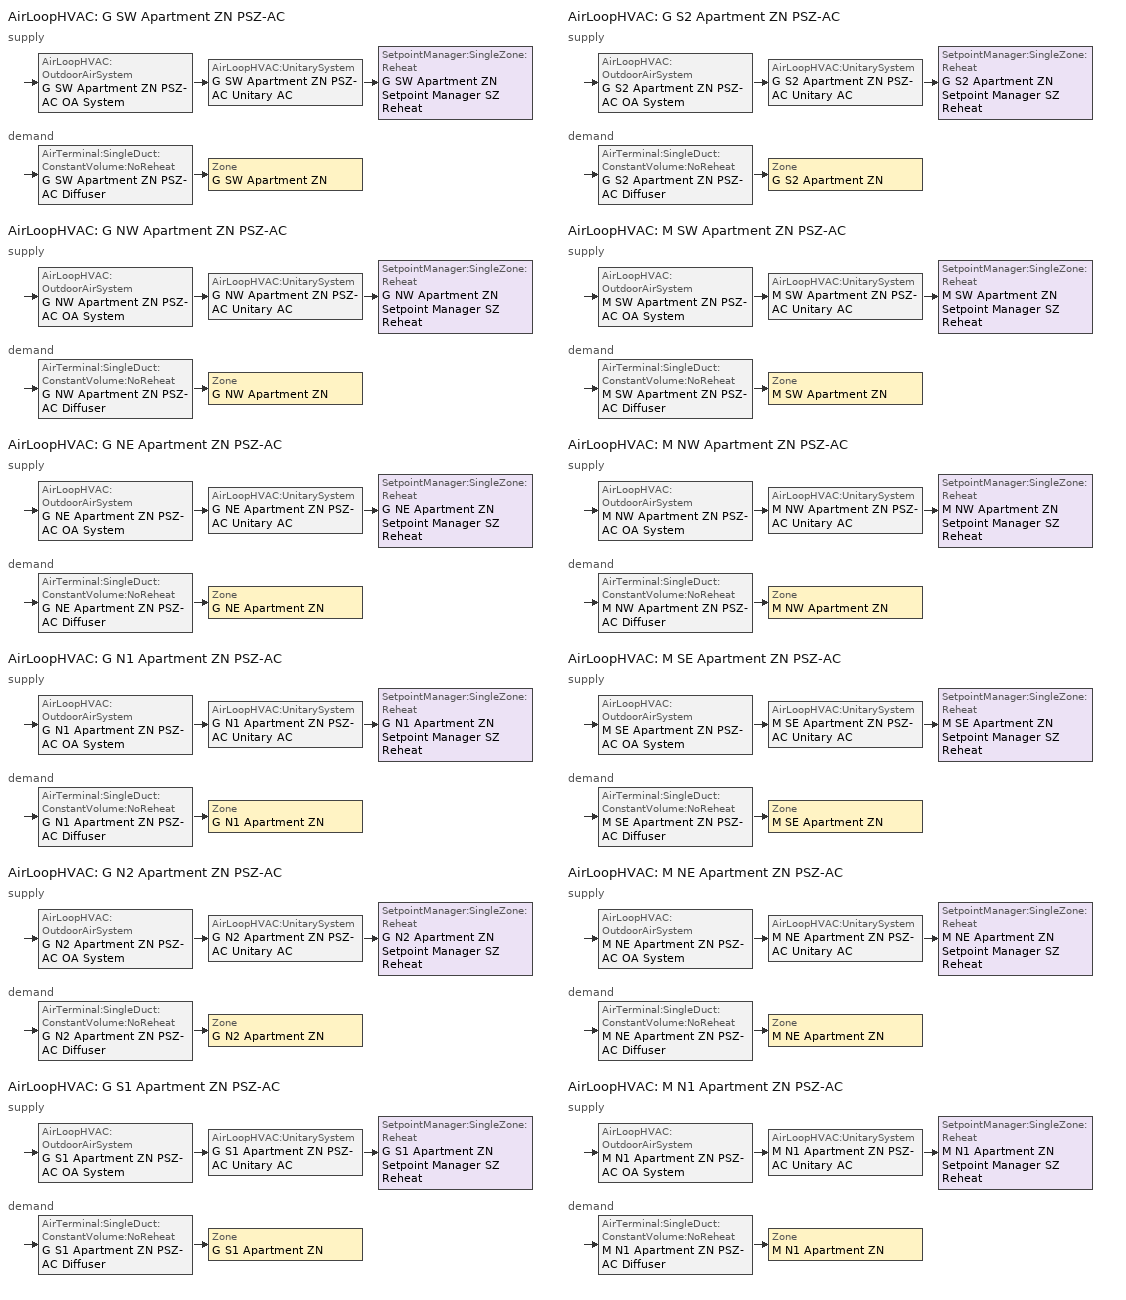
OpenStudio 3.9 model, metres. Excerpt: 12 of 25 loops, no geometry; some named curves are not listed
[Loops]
AirLoopHVAC 'G SW Apartment ZN PSZ-AC'
 supply: AirLoopHVAC:OutdoorAirSystem 'G SW Apartment ZN PSZ-AC OA System' > AirLoopHVAC:UnitarySystem 'G SW Apartment ZN PSZ-AC Unitary AC' > SetpointManager:SingleZone:Reheat 'G SW Apartment ZN Setpoint Manager SZ Reheat'
 demand: AirTerminal:SingleDuct:ConstantVolume:NoReheat 'G SW Apartment ZN PSZ-AC Diffuser' > Zone 'G SW Apartment ZN'
AirLoopHVAC 'G NW Apartment ZN PSZ-AC'
 supply: AirLoopHVAC:OutdoorAirSystem 'G NW Apartment ZN PSZ-AC OA System' > AirLoopHVAC:UnitarySystem 'G NW Apartment ZN PSZ-AC Unitary AC' > SetpointManager:SingleZone:Reheat 'G NW Apartment ZN Setpoint Manager SZ Reheat'
 demand: AirTerminal:SingleDuct:ConstantVolume:NoReheat 'G NW Apartment ZN PSZ-AC Diffuser' > Zone 'G NW Apartment ZN'
AirLoopHVAC 'G NE Apartment ZN PSZ-AC'
 supply: AirLoopHVAC:OutdoorAirSystem 'G NE Apartment ZN PSZ-AC OA System' > AirLoopHVAC:UnitarySystem 'G NE Apartment ZN PSZ-AC Unitary AC' > SetpointManager:SingleZone:Reheat 'G NE Apartment ZN Setpoint Manager SZ Reheat'
 demand: AirTerminal:SingleDuct:ConstantVolume:NoReheat 'G NE Apartment ZN PSZ-AC Diffuser' > Zone 'G NE Apartment ZN'
AirLoopHVAC 'G N1 Apartment ZN PSZ-AC'
 supply: AirLoopHVAC:OutdoorAirSystem 'G N1 Apartment ZN PSZ-AC OA System' > AirLoopHVAC:UnitarySystem 'G N1 Apartment ZN PSZ-AC Unitary AC' > SetpointManager:SingleZone:Reheat 'G N1 Apartment ZN Setpoint Manager SZ Reheat'
 demand: AirTerminal:SingleDuct:ConstantVolume:NoReheat 'G N1 Apartment ZN PSZ-AC Diffuser' > Zone 'G N1 Apartment ZN'
AirLoopHVAC 'G N2 Apartment ZN PSZ-AC'
 supply: AirLoopHVAC:OutdoorAirSystem 'G N2 Apartment ZN PSZ-AC OA System' > AirLoopHVAC:UnitarySystem 'G N2 Apartment ZN PSZ-AC Unitary AC' > SetpointManager:SingleZone:Reheat 'G N2 Apartment ZN Setpoint Manager SZ Reheat'
 demand: AirTerminal:SingleDuct:ConstantVolume:NoReheat 'G N2 Apartment ZN PSZ-AC Diffuser' > Zone 'G N2 Apartment ZN'
AirLoopHVAC 'G S1 Apartment ZN PSZ-AC'
 supply: AirLoopHVAC:OutdoorAirSystem 'G S1 Apartment ZN PSZ-AC OA System' > AirLoopHVAC:UnitarySystem 'G S1 Apartment ZN PSZ-AC Unitary AC' > SetpointManager:SingleZone:Reheat 'G S1 Apartment ZN Setpoint Manager SZ Reheat'
 demand: AirTerminal:SingleDuct:ConstantVolume:NoReheat 'G S1 Apartment ZN PSZ-AC Diffuser' > Zone 'G S1 Apartment ZN'
AirLoopHVAC 'G S2 Apartment ZN PSZ-AC'
 supply: AirLoopHVAC:OutdoorAirSystem 'G S2 Apartment ZN PSZ-AC OA System' > AirLoopHVAC:UnitarySystem 'G S2 Apartment ZN PSZ-AC Unitary AC' > SetpointManager:SingleZone:Reheat 'G S2 Apartment ZN Setpoint Manager SZ Reheat'
 demand: AirTerminal:SingleDuct:ConstantVolume:NoReheat 'G S2 Apartment ZN PSZ-AC Diffuser' > Zone 'G S2 Apartment ZN'
AirLoopHVAC 'M SW Apartment ZN PSZ-AC'
 supply: AirLoopHVAC:OutdoorAirSystem 'M SW Apartment ZN PSZ-AC OA System' > AirLoopHVAC:UnitarySystem 'M SW Apartment ZN PSZ-AC Unitary AC' > SetpointManager:SingleZone:Reheat 'M SW Apartment ZN Setpoint Manager SZ Reheat'
 demand: AirTerminal:SingleDuct:ConstantVolume:NoReheat 'M SW Apartment ZN PSZ-AC Diffuser' > Zone 'M SW Apartment ZN'
AirLoopHVAC 'M NW Apartment ZN PSZ-AC'
 supply: AirLoopHVAC:OutdoorAirSystem 'M NW Apartment ZN PSZ-AC OA System' > AirLoopHVAC:UnitarySystem 'M NW Apartment ZN PSZ-AC Unitary AC' > SetpointManager:SingleZone:Reheat 'M NW Apartment ZN Setpoint Manager SZ Reheat'
 demand: AirTerminal:SingleDuct:ConstantVolume:NoReheat 'M NW Apartment ZN PSZ-AC Diffuser' > Zone 'M NW Apartment ZN'
AirLoopHVAC 'M SE Apartment ZN PSZ-AC'
 supply: AirLoopHVAC:OutdoorAirSystem 'M SE Apartment ZN PSZ-AC OA System' > AirLoopHVAC:UnitarySystem 'M SE Apartment ZN PSZ-AC Unitary AC' > SetpointManager:SingleZone:Reheat 'M SE Apartment ZN Setpoint Manager SZ Reheat'
 demand: AirTerminal:SingleDuct:ConstantVolume:NoReheat 'M SE Apartment ZN PSZ-AC Diffuser' > Zone 'M SE Apartment ZN'
AirLoopHVAC 'M NE Apartment ZN PSZ-AC'
 supply: AirLoopHVAC:OutdoorAirSystem 'M NE Apartment ZN PSZ-AC OA System' > AirLoopHVAC:UnitarySystem 'M NE Apartment ZN PSZ-AC Unitary AC' > SetpointManager:SingleZone:Reheat 'M NE Apartment ZN Setpoint Manager SZ Reheat'
 demand: AirTerminal:SingleDuct:ConstantVolume:NoReheat 'M NE Apartment ZN PSZ-AC Diffuser' > Zone 'M NE Apartment ZN'
AirLoopHVAC 'M N1 Apartment ZN PSZ-AC'
 supply: AirLoopHVAC:OutdoorAirSystem 'M N1 Apartment ZN PSZ-AC OA System' > AirLoopHVAC:UnitarySystem 'M N1 Apartment ZN PSZ-AC Unitary AC' > SetpointManager:SingleZone:Reheat 'M N1 Apartment ZN Setpoint Manager SZ Reheat'
 demand: AirTerminal:SingleDuct:ConstantVolume:NoReheat 'M N1 Apartment ZN PSZ-AC Diffuser' > Zone 'M N1 Apartment ZN'
[Sizing:Zone] Zone Cooling Design Supply Air Temperature Input Method=SupplyAirTemperature; Zone Cooling Design Supply Air Temperature Difference {deltaC}=11.11; Zone Heating Design Supply Air Temperature Input Method=SupplyAirTemperature; Zone Heating Design Supply Air Temperature Difference {deltaC}=11.11; Zone Cooling Design Supply Air Humidity Ratio {kg-H2O/kg-air}=0.0085; Zone Heating Design Supply Air Humidity Ratio {kg-H2O/kg-air}=0.008; Cooling Design Air Flow Method=DesignDay; Heating Design Air Flow Method=DesignDay; Account for Dedicated Outdoor Air System=No; Dedicated Outdoor Air System Control Strategy=NeutralSupplyAir; Dedicated Outdoor Air Low Setpoint Temperature for Design {C}=autosize; Dedicated Outdoor Air High Setpoint Temperature for Design {C}=autosize; Zone Load Sizing Method=Sensible Load Only No Latent Load; Zone Latent Cooling Design Supply Air Humidity Ratio Input Method=HumidityRatioDifference; Zone Cooling Design Supply Air Humidity Ratio Difference {kgWater/kgDryAir}=0.005; Zone Latent Heating Design Supply Air Humidity Ratio Input Method=HumidityRatioDifference; Zone Humidification Design Supply Air Humidity Ratio Difference {kgWater/kgDryAir}=0.005; Sizing Option=Coincident
Name | Zone Cooling Design Supply Air Temperature {C} | Zone Heating Design Supply Air Temperature {C} | Heating Maximum Air Flow Fraction
G Corridor ZN; M Corridor ZN; T Corridor ZN | 14 | 40
G N1 Apartment ZN; G N2 Apartment ZN; G NE Apartment ZN; G NW Apartment ZN; G S1 Apartment ZN; G S2 Apartment ZN; G SW Apartment ZN; M N1 Apartment ZN; M NE Apartment ZN; M NW Apartment ZN; M SE Apartment ZN; M SW Apartment ZN | 12.7778 | 50 | 1
[Zone equipment]
G N1 Apartment ZN: G N1 Apartment ZN PSZ-AC Diffuser, G N1 Apartment ZN ERV
G N2 Apartment ZN: G N2 Apartment ZN PSZ-AC Diffuser, G N2 Apartment ZN ERV
G NE Apartment ZN: G NE Apartment ZN PSZ-AC Diffuser, G NE Apartment ZN ERV
G NW Apartment ZN: G NW Apartment ZN PSZ-AC Diffuser, G NW Apartment ZN ERV
G S1 Apartment ZN: G S1 Apartment ZN PSZ-AC Diffuser, G S1 Apartment ZN ERV
G S2 Apartment ZN: G S2 Apartment ZN PSZ-AC Diffuser, G S2 Apartment ZN ERV
G SW Apartment ZN: G SW Apartment ZN PSZ-AC Diffuser, G SW Apartment ZN ERV
M N1 Apartment ZN: M N1 Apartment ZN PSZ-AC Diffuser, M N1 Apartment ZN ERV
M NE Apartment ZN: M NE Apartment ZN PSZ-AC Diffuser, M NE Apartment ZN ERV
M NW Apartment ZN: M NW Apartment ZN PSZ-AC Diffuser, M NW Apartment ZN ERV
M SE Apartment ZN: M SE Apartment ZN PSZ-AC Diffuser, M SE Apartment ZN ERV
M SW Apartment ZN: M SW Apartment ZN PSZ-AC Diffuser, M SW Apartment ZN ERV
[AirLoopHVAC] Availability Schedule=ApartmentMidRise All On; Design Supply Air Flow Rate {m3/s}=autosize; Design Return Air Flow Fraction of Supply Air Flow=1
G SW Apartment ZN PSZ-AC; G NW Apartment ZN PSZ-AC; G NE Apartment ZN PSZ-AC; G N1 Apartment ZN PSZ-AC; G N2 Apartment ZN PSZ-AC; G S1 Apartment ZN PSZ-AC; G S2 Apartment ZN PSZ-AC; M SW Apartment ZN PSZ-AC; M NW Apartment ZN PSZ-AC; M SE Apartment ZN PSZ-AC; M NE Apartment ZN PSZ-AC; M N1 Apartment ZN PSZ-AC
[Sizing:System] Type of Load to Size On=Sensible; Design Outdoor Air Flow Rate {m3/s}=Autosize; Central Heating Maximum System Air Flow Ratio=1; Preheat Design Temperature {C}=7.22222; Preheat Design Humidity Ratio {kg-H2O/kg-Air}=0.008; Precool Design Temperature {C}=12.7778; Precool Design Humidity Ratio {kg-H2O/kg-Air}=0.008; Central Cooling Design Supply Air Temperature {C}=12.7778; Central Heating Design Supply Air Temperature {C}=50; Sizing Option=Coincident; 100% Outdoor Air in Cooling=No; 100% Outdoor Air in Heating=No; Central Cooling Design Supply Air Humidity Ratio {kg-H2O/kg-Air}=0.0085; Central Heating Design Supply Air Humidity Ratio {kg-H2O/kg-Air}=0.008; Cooling Design Air Flow Method=DesignDay; Heating Design Air Flow Method=DesignDay; System Outdoor Air Method=ZoneSum; Zone Maximum Outdoor Air Fraction=1; Cooling Supply Air Flow Rate Per Floor Area {m3/s-m2}=0.00996765; Cooling Fraction of Autosized Cooling Supply Air Flow Rate=1; Cooling Supply Air Flow Rate Per Unit Cooling Capacity {m3/s-W}=3.94755e-05; Heating Supply Air Flow Rate Per Floor Area {m3/s-m2}=0.00996765; Heating Fraction of Autosized Heating Supply Air Flow Rate=1; Heating Fraction of Autosized Cooling Supply Air Flow Rate=1; Heating Supply Air Flow Rate Per Unit Heating Capacity {m3/s-W}=3.15882e-05; Cooling Design Capacity Method=CoolingDesignCapacity; Cooling Design Capacity {W}=autosize; Cooling Design Capacity Per Floor Area {W/m2}=234.7; Fraction of Autosized Cooling Design Capacity=1; Heating Design Capacity Method=HeatingDesignCapacity; Heating Design Capacity {W}=autosize; Heating Design Capacity Per Floor Area {W/m2}=157; Fraction of Autosized Heating Design Capacity=1; Central Cooling Capacity Control Method=OnOff; Occupant Diversity=autosize
G SW Apartment ZN PSZ-AC; G NW Apartment ZN PSZ-AC; G NE Apartment ZN PSZ-AC; G N1 Apartment ZN PSZ-AC; G N2 Apartment ZN PSZ-AC; G S1 Apartment ZN PSZ-AC; G S2 Apartment ZN PSZ-AC; M SW Apartment ZN PSZ-AC; M NW Apartment ZN PSZ-AC; M SE Apartment ZN PSZ-AC; M NE Apartment ZN PSZ-AC; M N1 Apartment ZN PSZ-AC
[SetpointManager:SingleZone:Reheat] Minimum Supply Air Temperature {C}=12.7778; Maximum Supply Air Temperature {C}=50
Name | Control Zone | Setpoint Node or NodeList
G SW Apartment ZN Setpoint Manager SZ Reheat | G SW Apartment ZN | G SW Apartment ZN PSZ-AC Supply Outlet Node
G NW Apartment ZN Setpoint Manager SZ Reheat | G NW Apartment ZN | G NW Apartment ZN PSZ-AC Supply Outlet Node
G NE Apartment ZN Setpoint Manager SZ Reheat | G NE Apartment ZN | G NE Apartment ZN PSZ-AC Supply Outlet Node
G N1 Apartment ZN Setpoint Manager SZ Reheat | G N1 Apartment ZN | G N1 Apartment ZN PSZ-AC Supply Outlet Node
G N2 Apartment ZN Setpoint Manager SZ Reheat | G N2 Apartment ZN | G N2 Apartment ZN PSZ-AC Supply Outlet Node
G S1 Apartment ZN Setpoint Manager SZ Reheat | G S1 Apartment ZN | G S1 Apartment ZN PSZ-AC Supply Outlet Node
G S2 Apartment ZN Setpoint Manager SZ Reheat | G S2 Apartment ZN | G S2 Apartment ZN PSZ-AC Supply Outlet Node
M SW Apartment ZN Setpoint Manager SZ Reheat | M SW Apartment ZN | M SW Apartment ZN PSZ-AC Supply Outlet Node
M NW Apartment ZN Setpoint Manager SZ Reheat | M NW Apartment ZN | M NW Apartment ZN PSZ-AC Supply Outlet Node
M SE Apartment ZN Setpoint Manager SZ Reheat | M SE Apartment ZN | M SE Apartment ZN PSZ-AC Supply Outlet Node
M NE Apartment ZN Setpoint Manager SZ Reheat | M NE Apartment ZN | M NE Apartment ZN PSZ-AC Supply Outlet Node
M N1 Apartment ZN Setpoint Manager SZ Reheat | M N1 Apartment ZN | M N1 Apartment ZN PSZ-AC Supply Outlet Node
[Coil:Heating:Gas] Availability Schedule=Always On Discrete; Gas Burner Efficiency=0.81; Nominal Capacity {W}=AutoSize; On Cycle Parasitic Electric Load {W}=0; Off Cycle Parasitic Gas Load {W}=0
G SW Apartment ZN PSZ-AC Gas Htg Coil 20kBtu/hr 0.81 AFUE; G SW Apartment ZN PSZ-AC Gas Backup Htg Coil 20kBtu/hr 0.81 AFUE; G NW Apartment ZN PSZ-AC Gas Htg Coil 19kBtu/hr 0.81 AFUE; G NW Apartment ZN PSZ-AC Gas Backup Htg Coil 19kBtu/hr 0.81 AFUE; G NE Apartment ZN PSZ-AC Gas Htg Coil 17kBtu/hr 0.81 AFUE; G NE Apartment ZN PSZ-AC Gas Backup Htg Coil 17kBtu/hr 0.81 AFUE; G N1 Apartment ZN PSZ-AC Gas Htg Coil 14kBtu/hr 0.81 AFUE; G N1 Apartment ZN PSZ-AC Gas Backup Htg Coil 14kBtu/hr 0.81 AFUE; G N2 Apartment ZN PSZ-AC Gas Htg Coil 14kBtu/hr 0.81 AFUE; G N2 Apartment ZN PSZ-AC Gas Backup Htg Coil 14kBtu/hr 0.81 AFUE; G S1 Apartment ZN PSZ-AC Gas Htg Coil 16kBtu/hr 0.81 AFUE; G S1 Apartment ZN PSZ-AC Gas Backup Htg Coil 16kBtu/hr 0.81 AFUE; G S2 Apartment ZN PSZ-AC Gas Htg Coil 16kBtu/hr 0.81 AFUE; G S2 Apartment ZN PSZ-AC Gas Backup Htg Coil 16kBtu/hr 0.81 AFUE; M SW Apartment ZN PSZ-AC Gas Htg Coil 50kBtu/hr 0.81 AFUE; M SW Apartment ZN PSZ-AC Gas Backup Htg Coil 50kBtu/hr 0.81 AFUE; M NW Apartment ZN PSZ-AC Gas Htg Coil 48kBtu/hr 0.81 AFUE; M NW Apartment ZN PSZ-AC Gas Backup Htg Coil 48kBtu/hr 0.81 AFUE; M SE Apartment ZN PSZ-AC Gas Htg Coil 46kBtu/hr 0.81 AFUE; M SE Apartment ZN PSZ-AC Gas Backup Htg Coil 46kBtu/hr 0.81 AFUE; M NE Apartment ZN PSZ-AC Gas Htg Coil 41kBtu/hr 0.81 AFUE; M NE Apartment ZN PSZ-AC Gas Backup Htg Coil 41kBtu/hr 0.81 AFUE; M N1 Apartment ZN PSZ-AC Gas Htg Coil 32kBtu/hr 0.81 AFUE; M N1 Apartment ZN PSZ-AC Gas Backup Htg Coil 32kBtu/hr 0.81 AFUE
[Coil:Cooling:DX:SingleSpeed] Availability Schedule=Always On Discrete; Rated Total Cooling Capacity {W}=autosize; Rated Sensible Heat Ratio=autosize; Rated COP {W/W}=3.721984; Rated Air Flow Rate {m3/s}=autosize; Rated Evaporator Fan Power Per Volume Flow Rate 2017 {W/(m3/s)}=773.3; Rated Evaporator Fan Power Per Volume Flow Rate 2023 {W/(m3/s)}=934.4; Total Cooling Capacity Function of Temperature Curve=CoilClgDXQRatio_fTwbToadbSI; Total Cooling Capacity Function of Flow Fraction Curve=CoilClgDXSnglQRatio_fCFMRatio; Energy Input Ratio Function of Temperature Curve=CoilClgDXEIRRatio_fTwbToadbSI; Energy Input Ratio Function of Flow Fraction Curve=CoilClgDXSnglEIRRatio_fCFMRatio; Part Load Fraction Correlation Curve=CoilClgDXEIRRatio_fQFrac; Minimum Outdoor Dry-Bulb Temperature for Compressor Operation {C}=-25; Nominal Time for Condensate Removal to Begin {s}=0; Ratio of Initial Moisture Evaporation Rate and Steady State Latent Capacity=0; Maximum Cycling Rate {cycles/hr}=0; Latent Capacity Time Constant {s}=0; Condenser Type=AirCooled; Evaporative Condenser Effectiveness=0.9; Evaporative Condenser Air Flow Rate {m3/s}=autosize; Evaporative Condenser Pump Rated Power Consumption {W}=autosize; Crankcase Heater Capacity {W}=0; Maximum Outdoor Dry-Bulb Temperature for Crankcase Heater Operation {C}=10; Basin Heater Capacity {W/K}=0; Basin Heater Setpoint Temperature {C}=2
G SW Apartment ZN PSZ-AC 1spd DX AC Clg Coil 10kBtu/hr 13.4SEER; G NW Apartment ZN PSZ-AC 1spd DX AC Clg Coil 10kBtu/hr 13.4SEER; G NE Apartment ZN PSZ-AC 1spd DX AC Clg Coil 9kBtu/hr 13.4SEER; G N1 Apartment ZN PSZ-AC 1spd DX AC Clg Coil 7kBtu/hr 13.4SEER; G N2 Apartment ZN PSZ-AC 1spd DX AC Clg Coil 7kBtu/hr 13.4SEER; G S1 Apartment ZN PSZ-AC 1spd DX AC Clg Coil 8kBtu/hr 13.4SEER; G S2 Apartment ZN PSZ-AC 1spd DX AC Clg Coil 8kBtu/hr 13.4SEER; M SW Apartment ZN PSZ-AC 1spd DX AC Clg Coil 26kBtu/hr 13.4SEER; M NW Apartment ZN PSZ-AC 1spd DX AC Clg Coil 24kBtu/hr 13.4SEER; M SE Apartment ZN PSZ-AC 1spd DX AC Clg Coil 24kBtu/hr 13.4SEER; M NE Apartment ZN PSZ-AC 1spd DX AC Clg Coil 21kBtu/hr 13.4SEER; M N1 Apartment ZN PSZ-AC 1spd DX AC Clg Coil 16kBtu/hr 13.4SEER
[Fan:OnOff] Availability Schedule=Always On Discrete; Maximum Flow Rate {m3/s}=autosize; Motor In Airstream Fraction=1
Name | Fan Total Efficiency | Pressure Rise {Pa} | Motor Efficiency | Fan Power Ratio Function of Speed Ratio Curve | Fan Efficiency Ratio Function of Speed Ratio Curve
G SW Apartment ZN PSZ-AC Fan | 0.55575 | 622.722 | 0.855 | Fan On Off Power Curve | Fan On Off Efficiency Curve
G NW Apartment ZN PSZ-AC Fan | 0.55575 | 622.722 | 0.855 | Fan On Off Power Curve 1 | Fan On Off Efficiency Curve 1
G NE Apartment ZN PSZ-AC Fan | 0.55575 | 622.722 | 0.855 | Fan On Off Power Curve 2 | Fan On Off Efficiency Curve 2
G N1 Apartment ZN PSZ-AC Fan | 0.55575 | 622.722 | 0.855 | Fan On Off Power Curve 3 | Fan On Off Efficiency Curve 3
G N2 Apartment ZN PSZ-AC Fan | 0.55575 | 622.722 | 0.855 | Fan On Off Power Curve 4 | Fan On Off Efficiency Curve 4
G S1 Apartment ZN PSZ-AC Fan | 0.55575 | 622.722 | 0.855 | Fan On Off Power Curve 5 | Fan On Off Efficiency Curve 5
G S2 Apartment ZN PSZ-AC Fan | 0.55575 | 622.722 | 0.855 | Fan On Off Power Curve 6 | Fan On Off Efficiency Curve 6
M SW Apartment ZN PSZ-AC Fan | 0.55575 | 622.722 | 0.855 | Fan On Off Power Curve 7 | Fan On Off Efficiency Curve 7
M NW Apartment ZN PSZ-AC Fan | 0.55575 | 622.722 | 0.855 | Fan On Off Power Curve 8 | Fan On Off Efficiency Curve 8
M SE Apartment ZN PSZ-AC Fan | 0.55575 | 622.722 | 0.855 | Fan On Off Power Curve 9 | Fan On Off Efficiency Curve 9
M NE Apartment ZN PSZ-AC Fan | 0.55575 | 622.722 | 0.855 | Fan On Off Power Curve 10 | Fan On Off Efficiency Curve 10
M N1 Apartment ZN PSZ-AC Fan | 0.55575 | 622.722 | 0.855 | Fan On Off Power Curve 11 | Fan On Off Efficiency Curve 11
M SW Apartment ZN ERV Supply Fan | 0.303158 | 270.648 | 0.48 | Fan On Off Power Curve 34 | Fan On Off Efficiency Curve 34
M SW Apartment ZN ERV Exhaust Fan | 0.303158 | 270.648 | 0.48 | Fan On Off Power Curve 35 | Fan On Off Efficiency Curve 35
M NE Apartment ZN ERV Supply Fan | 0.303158 | 270.648 | 0.48 | Fan On Off Power Curve 36 | Fan On Off Efficiency Curve 36
M NE Apartment ZN ERV Exhaust Fan | 0.303158 | 270.648 | 0.48 | Fan On Off Power Curve 37 | Fan On Off Efficiency Curve 37
M N1 Apartment ZN ERV Supply Fan | 0.303158 | 270.648 | 0.48 | Fan On Off Power Curve 38 | Fan On Off Efficiency Curve 38
M N1 Apartment ZN ERV Exhaust Fan | 0.303158 | 270.648 | 0.48 | Fan On Off Power Curve 39 | Fan On Off Efficiency Curve 39
G NW Apartment ZN ERV Supply Fan | 0.303158 | 270.648 | 0.48 | Fan On Off Power Curve 42 | Fan On Off Efficiency Curve 42
G NW Apartment ZN ERV Exhaust Fan | 0.303158 | 270.648 | 0.48 | Fan On Off Power Curve 43 | Fan On Off Efficiency Curve 43
G SW Apartment ZN ERV Supply Fan | 0.303158 | 270.648 | 0.48 | Fan On Off Power Curve 46 | Fan On Off Efficiency Curve 46
G SW Apartment ZN ERV Exhaust Fan | 0.303158 | 270.648 | 0.48 | Fan On Off Power Curve 47 | Fan On Off Efficiency Curve 47
G N1 Apartment ZN ERV Supply Fan | 0.303158 | 270.648 | 0.48 | Fan On Off Power Curve 48 | Fan On Off Efficiency Curve 48
G N1 Apartment ZN ERV Exhaust Fan | 0.303158 | 270.648 | 0.48 | Fan On Off Power Curve 49 | Fan On Off Efficiency Curve 49
G NE Apartment ZN ERV Supply Fan | 0.303158 | 270.648 | 0.48 | Fan On Off Power Curve 56 | Fan On Off Efficiency Curve 56
G NE Apartment ZN ERV Exhaust Fan | 0.303158 | 270.648 | 0.48 | Fan On Off Power Curve 57 | Fan On Off Efficiency Curve 57
M NW Apartment ZN ERV Supply Fan | 0.303158 | 270.648 | 0.48 | Fan On Off Power Curve 58 | Fan On Off Efficiency Curve 58
M NW Apartment ZN ERV Exhaust Fan | 0.303158 | 270.648 | 0.48 | Fan On Off Power Curve 59 | Fan On Off Efficiency Curve 59
G N2 Apartment ZN ERV Supply Fan | 0.303158 | 270.648 | 0.48 | Fan On Off Power Curve 60 | Fan On Off Efficiency Curve 60
G N2 Apartment ZN ERV Exhaust Fan | 0.303158 | 270.648 | 0.48 | Fan On Off Power Curve 61 | Fan On Off Efficiency Curve 61
G S1 Apartment ZN ERV Supply Fan | 0.303158 | 270.648 | 0.48 | Fan On Off Power Curve 62 | Fan On Off Efficiency Curve 62
G S1 Apartment ZN ERV Exhaust Fan | 0.303158 | 270.648 | 0.48 | Fan On Off Power Curve 63 | Fan On Off Efficiency Curve 63
G S2 Apartment ZN ERV Supply Fan | 0.303158 | 270.648 | 0.48 | Fan On Off Power Curve 66 | Fan On Off Efficiency Curve 66
G S2 Apartment ZN ERV Exhaust Fan | 0.303158 | 270.648 | 0.48 | Fan On Off Power Curve 67 | Fan On Off Efficiency Curve 67
M SE Apartment ZN ERV Supply Fan | 0.303158 | 270.648 | 0.48 | Fan On Off Power Curve 68 | Fan On Off Efficiency Curve 68
M SE Apartment ZN ERV Exhaust Fan | 0.303158 | 270.648 | 0.48 | Fan On Off Power Curve 69 | Fan On Off Efficiency Curve 69
[AirLoopHVAC:UnitarySystem] Control Type=Load; Dehumidification Control Type=None; Availability Schedule=ApartmentMidRise All On; Fan Placement=DrawThrough; Supply Air Fan Operating Mode Schedule=Always Off Discrete; DX Heating Coil Sizing Ratio=1; Use DOAS DX Cooling Coil=No; DOAS DX Cooling Coil Leaving Minimum Air Temperature {C}=2; Latent Load Control=SensibleOnlyLoadControl; Supply Air Flow Rate Method During Cooling Operation=SupplyAirFlowRate; Supply Air Flow Rate During Cooling Operation {m3/s}=Autosize; Supply Air Flow Rate Method During Heating Operation=SupplyAirFlowRate; Supply Air Flow Rate During Heating Operation {m3/s}=Autosize; Supply Air Flow Rate Method When No Cooling or Heating is Required=None; No Load Supply Air Flow Rate Control Set To Low Speed=Yes; Maximum Supply Air Temperature {C}=80; Maximum Outdoor Dry-Bulb Temperature for Supplemental Heater Operation {C}=21; Ancilliary On-Cycle Electric Power {W}=0; Ancilliary Off-Cycle Electric Power {W}=0
Name | Controlling Zone or Thermostat Location | Supply Fan | Heating Coil | Cooling Coil | Supplemental Heating Coil
G SW Apartment ZN PSZ-AC Unitary AC | G SW Apartment ZN | G SW Apartment ZN PSZ-AC Fan | G SW Apartment ZN PSZ-AC Gas Htg Coil 20kBtu/hr 0.81 AFUE | G SW Apartment ZN PSZ-AC 1spd DX AC Clg Coil 10kBtu/hr 13.4SEER | G SW Apartment ZN PSZ-AC Gas Backup Htg Coil 20kBtu/hr 0.81 AFUE
G NW Apartment ZN PSZ-AC Unitary AC | G NW Apartment ZN | G NW Apartment ZN PSZ-AC Fan | G NW Apartment ZN PSZ-AC Gas Htg Coil 19kBtu/hr 0.81 AFUE | G NW Apartment ZN PSZ-AC 1spd DX AC Clg Coil 10kBtu/hr 13.4SEER | G NW Apartment ZN PSZ-AC Gas Backup Htg Coil 19kBtu/hr 0.81 AFUE
G NE Apartment ZN PSZ-AC Unitary AC | G NE Apartment ZN | G NE Apartment ZN PSZ-AC Fan | G NE Apartment ZN PSZ-AC Gas Htg Coil 17kBtu/hr 0.81 AFUE | G NE Apartment ZN PSZ-AC 1spd DX AC Clg Coil 9kBtu/hr 13.4SEER | G NE Apartment ZN PSZ-AC Gas Backup Htg Coil 17kBtu/hr 0.81 AFUE
G N1 Apartment ZN PSZ-AC Unitary AC | G N1 Apartment ZN | G N1 Apartment ZN PSZ-AC Fan | G N1 Apartment ZN PSZ-AC Gas Htg Coil 14kBtu/hr 0.81 AFUE | G N1 Apartment ZN PSZ-AC 1spd DX AC Clg Coil 7kBtu/hr 13.4SEER | G N1 Apartment ZN PSZ-AC Gas Backup Htg Coil 14kBtu/hr 0.81 AFUE
G N2 Apartment ZN PSZ-AC Unitary AC | G N2 Apartment ZN | G N2 Apartment ZN PSZ-AC Fan | G N2 Apartment ZN PSZ-AC Gas Htg Coil 14kBtu/hr 0.81 AFUE | G N2 Apartment ZN PSZ-AC 1spd DX AC Clg Coil 7kBtu/hr 13.4SEER | G N2 Apartment ZN PSZ-AC Gas Backup Htg Coil 14kBtu/hr 0.81 AFUE
G S1 Apartment ZN PSZ-AC Unitary AC | G S1 Apartment ZN | G S1 Apartment ZN PSZ-AC Fan | G S1 Apartment ZN PSZ-AC Gas Htg Coil 16kBtu/hr 0.81 AFUE | G S1 Apartment ZN PSZ-AC 1spd DX AC Clg Coil 8kBtu/hr 13.4SEER | G S1 Apartment ZN PSZ-AC Gas Backup Htg Coil 16kBtu/hr 0.81 AFUE
G S2 Apartment ZN PSZ-AC Unitary AC | G S2 Apartment ZN | G S2 Apartment ZN PSZ-AC Fan | G S2 Apartment ZN PSZ-AC Gas Htg Coil 16kBtu/hr 0.81 AFUE | G S2 Apartment ZN PSZ-AC 1spd DX AC Clg Coil 8kBtu/hr 13.4SEER | G S2 Apartment ZN PSZ-AC Gas Backup Htg Coil 16kBtu/hr 0.81 AFUE
M SW Apartment ZN PSZ-AC Unitary AC | M SW Apartment ZN | M SW Apartment ZN PSZ-AC Fan | M SW Apartment ZN PSZ-AC Gas Htg Coil 50kBtu/hr 0.81 AFUE | M SW Apartment ZN PSZ-AC 1spd DX AC Clg Coil 26kBtu/hr 13.4SEER | M SW Apartment ZN PSZ-AC Gas Backup Htg Coil 50kBtu/hr 0.81 AFUE
M NW Apartment ZN PSZ-AC Unitary AC | M NW Apartment ZN | M NW Apartment ZN PSZ-AC Fan | M NW Apartment ZN PSZ-AC Gas Htg Coil 48kBtu/hr 0.81 AFUE | M NW Apartment ZN PSZ-AC 1spd DX AC Clg Coil 24kBtu/hr 13.4SEER | M NW Apartment ZN PSZ-AC Gas Backup Htg Coil 48kBtu/hr 0.81 AFUE
M SE Apartment ZN PSZ-AC Unitary AC | M SE Apartment ZN | M SE Apartment ZN PSZ-AC Fan | M SE Apartment ZN PSZ-AC Gas Htg Coil 46kBtu/hr 0.81 AFUE | M SE Apartment ZN PSZ-AC 1spd DX AC Clg Coil 24kBtu/hr 13.4SEER | M SE Apartment ZN PSZ-AC Gas Backup Htg Coil 46kBtu/hr 0.81 AFUE
M NE Apartment ZN PSZ-AC Unitary AC | M NE Apartment ZN | M NE Apartment ZN PSZ-AC Fan | M NE Apartment ZN PSZ-AC Gas Htg Coil 41kBtu/hr 0.81 AFUE | M NE Apartment ZN PSZ-AC 1spd DX AC Clg Coil 21kBtu/hr 13.4SEER | M NE Apartment ZN PSZ-AC Gas Backup Htg Coil 41kBtu/hr 0.81 AFUE
M N1 Apartment ZN PSZ-AC Unitary AC | M N1 Apartment ZN | M N1 Apartment ZN PSZ-AC Fan | M N1 Apartment ZN PSZ-AC Gas Htg Coil 32kBtu/hr 0.81 AFUE | M N1 Apartment ZN PSZ-AC 1spd DX AC Clg Coil 16kBtu/hr 13.4SEER | M N1 Apartment ZN PSZ-AC Gas Backup Htg Coil 32kBtu/hr 0.81 AFUE
[Controller:OutdoorAir] Minimum Outdoor Air Flow Rate {m3/s}=autosize; Maximum Outdoor Air Flow Rate {m3/s}=Autosize; Economizer Control Type=NoEconomizer; Economizer Control Action Type=ModulateFlow; Economizer Maximum Limit Dry-Bulb Temperature {C}=28; Economizer Maximum Limit Enthalpy {J/kg}=64000; Lockout Type=LockoutWithHeating; Minimum Limit Type=FixedMinimum; Minimum Outdoor Air Schedule=Always Off Discrete; High Humidity Control=No; High Humidity Outdoor Air Flow Ratio=1; Control High Indoor Humidity Based on Outdoor Humidity Ratio=Yes; Heat Recovery Bypass Control Type=BypassWhenOAFlowGreaterThanMinimum; Economizer Operation Staging=InterlockedWithMechanicalCooling
Name | Maximum Fraction of Outdoor Air Schedule | Controller Mechanical Ventilation
G SW Apartment ZN PSZ-AC OA System Controller | ems_G_SW_Apartment_ZN_PSZ_AC_maxOASch | Controller Mechanical Ventilation 1
G NW Apartment ZN PSZ-AC OA System Controller | ems_G_NW_Apartment_ZN_PSZ_AC_maxOASch | Controller Mechanical Ventilation 2
G NE Apartment ZN PSZ-AC OA System Controller | ems_G_NE_Apartment_ZN_PSZ_AC_maxOASch | Controller Mechanical Ventilation 3
G N1 Apartment ZN PSZ-AC OA System Controller | ems_G_N1_Apartment_ZN_PSZ_AC_maxOASch | Controller Mechanical Ventilation 4
G N2 Apartment ZN PSZ-AC OA System Controller | ems_G_N2_Apartment_ZN_PSZ_AC_maxOASch | Controller Mechanical Ventilation 5
G S1 Apartment ZN PSZ-AC OA System Controller | ems_G_S1_Apartment_ZN_PSZ_AC_maxOASch | Controller Mechanical Ventilation 6
G S2 Apartment ZN PSZ-AC OA System Controller | ems_G_S2_Apartment_ZN_PSZ_AC_maxOASch | Controller Mechanical Ventilation 7
M SW Apartment ZN PSZ-AC OA System Controller | ems_M_SW_Apartment_ZN_PSZ_AC_maxOASch | Controller Mechanical Ventilation 8
M NW Apartment ZN PSZ-AC OA System Controller | ems_M_NW_Apartment_ZN_PSZ_AC_maxOASch | Controller Mechanical Ventilation 9
M SE Apartment ZN PSZ-AC OA System Controller | ems_M_SE_Apartment_ZN_PSZ_AC_maxOASch | Controller Mechanical Ventilation 10
M NE Apartment ZN PSZ-AC OA System Controller | ems_M_NE_Apartment_ZN_PSZ_AC_maxOASch | Controller Mechanical Ventilation 11
M N1 Apartment ZN PSZ-AC OA System Controller | ems_M_N1_Apartment_ZN_PSZ_AC_maxOASch | Controller Mechanical Ventilation 12
[Controller:MechanicalVentilation] Availability Schedule=Always On Discrete
Controller Mechanical Ventilation 1; Controller Mechanical Ventilation 2; Controller Mechanical Ventilation 3; Controller Mechanical Ventilation 4; Controller Mechanical Ventilation 5; Controller Mechanical Ventilation 6; Controller Mechanical Ventilation 7; Controller Mechanical Ventilation 8; Controller Mechanical Ventilation 9; Controller Mechanical Ventilation 10; Controller Mechanical Ventilation 11; Controller Mechanical Ventilation 12
[AirLoopHVAC:OutdoorAirSystem]
Name | Controller
G SW Apartment ZN PSZ-AC OA System | G SW Apartment ZN PSZ-AC OA System Controller
G NW Apartment ZN PSZ-AC OA System | G NW Apartment ZN PSZ-AC OA System Controller
G NE Apartment ZN PSZ-AC OA System | G NE Apartment ZN PSZ-AC OA System Controller
G N1 Apartment ZN PSZ-AC OA System | G N1 Apartment ZN PSZ-AC OA System Controller
G N2 Apartment ZN PSZ-AC OA System | G N2 Apartment ZN PSZ-AC OA System Controller
G S1 Apartment ZN PSZ-AC OA System | G S1 Apartment ZN PSZ-AC OA System Controller
G S2 Apartment ZN PSZ-AC OA System | G S2 Apartment ZN PSZ-AC OA System Controller
M SW Apartment ZN PSZ-AC OA System | M SW Apartment ZN PSZ-AC OA System Controller
M NW Apartment ZN PSZ-AC OA System | M NW Apartment ZN PSZ-AC OA System Controller
M SE Apartment ZN PSZ-AC OA System | M SE Apartment ZN PSZ-AC OA System Controller
M NE Apartment ZN PSZ-AC OA System | M NE Apartment ZN PSZ-AC OA System Controller
M N1 Apartment ZN PSZ-AC OA System | M N1 Apartment ZN PSZ-AC OA System Controller
[AvailabilityManager:NightCycle] Applicability Schedule=Always On Discrete; Control Type=CycleOnAny; Thermostat Tolerance {deltaC}=1; Cycling Run Time {s}=1800
Availability Manager Night Cycle 1; Availability Manager Night Cycle 2; Availability Manager Night Cycle 3; Availability Manager Night Cycle 4; Availability Manager Night Cycle 5; Availability Manager Night Cycle 6; Availability Manager Night Cycle 7; Availability Manager Night Cycle 8; Availability Manager Night Cycle 9; Availability Manager Night Cycle 10; Availability Manager Night Cycle 11; Availability Manager Night Cycle 12; Availability Manager Night Cycle 13; Availability Manager Night Cycle 14; Availability Manager Night Cycle 15; Availability Manager Night Cycle 16; Availability Manager Night Cycle 17; Availability Manager Night Cycle 18; Availability Manager Night Cycle 19; Availability Manager Night Cycle 20; Availability Manager Night Cycle 21; Availability Manager Night Cycle 22; Availability Manager Night Cycle 23; Availability Manager Night Cycle 24
[AirTerminal:SingleDuct:ConstantVolume:NoReheat] Availability Schedule=Always On Discrete; Maximum Air Flow Rate {m3/s}=AutoSize
G SW Apartment ZN PSZ-AC Diffuser; G NW Apartment ZN PSZ-AC Diffuser; G NE Apartment ZN PSZ-AC Diffuser; G N1 Apartment ZN PSZ-AC Diffuser; G N2 Apartment ZN PSZ-AC Diffuser; G S1 Apartment ZN PSZ-AC Diffuser; G S2 Apartment ZN PSZ-AC Diffuser; M SW Apartment ZN PSZ-AC Diffuser; M NW Apartment ZN PSZ-AC Diffuser; M SE Apartment ZN PSZ-AC Diffuser; M NE Apartment ZN PSZ-AC Diffuser; M N1 Apartment ZN PSZ-AC Diffuser
[HeatExchanger:AirToAir:SensibleAndLatent] Nominal Supply Air Flow Rate {m3/s}=autosize; Heat Exchanger Type=Rotary; Frost Control Type=ExhaustOnly; Threshold Temperature {C}=-23.3; Initial Defrost Time Fraction=0.167; Rate of Defrost Time Fraction Increase {1/K}=1.44
Name | Availability Schedule | Sensible Effectiveness at 100% Heating Air Flow | Latent Effectiveness at 100% Heating Air Flow | Sensible Effectiveness at 100% Cooling Air Flow | Latent Effectiveness at 100% Cooling Air Flow | Nominal Electric Power {W} | Supply Air Outlet Temperature Control | Economizer Lockout | Sensible Effectiveness of Heating Air Flow Curve | Latent Effectiveness of Heating Air Flow Curve | Sensible Effectiveness of Cooling Air Flow Curve | Latent Effectiveness of Cooling Air Flow Curve
Office ZN PSZ-AC ERV | Always On Discrete | 0.7 | 0.6 | 0.75 | 0.6 | 77.3409 | Yes | Yes | Office ZN PSZ-AC ERV_SensHeatEff | Office ZN PSZ-AC ERV_LatHeatEff | Office ZN PSZ-AC ERV_SensCoolEff | Office ZN PSZ-AC ERV_LatCoolEff
M SW Apartment ZN ERV HX | Always On - No Design Day | 0.6 | 0 | 0.601483 | 0 | 0 | No | No | M SW Apartment ZN ERV HX_SensHeatEff 1 | M SW Apartment ZN ERV HX_LatHeatEff 1 | M SW Apartment ZN ERV HX_SensCoolEff 1 | M SW Apartment ZN ERV HX_LatCoolEff 1
M NE Apartment ZN ERV HX | Always On - No Design Day | 0.6 | 0 | 0.601483 | 0 | 0 | No | No | M NE Apartment ZN ERV HX_SensHeatEff 1 | M NE Apartment ZN ERV HX_LatHeatEff 1 | M NE Apartment ZN ERV HX_SensCoolEff 1 | M NE Apartment ZN ERV HX_LatCoolEff 1
M N1 Apartment ZN ERV HX | Always On - No Design Day | 0.6 | 0 | 0.601483 | 0 | 0 | No | No | M N1 Apartment ZN ERV HX_SensHeatEff 1 | M N1 Apartment ZN ERV HX_LatHeatEff 1 | M N1 Apartment ZN ERV HX_SensCoolEff 1 | M N1 Apartment ZN ERV HX_LatCoolEff 1
G NW Apartment ZN ERV HX | Always On - No Design Day | 0.6 | 0 | 0.601483 | 0 | 0 | No | No | G NW Apartment ZN ERV HX_SensHeatEff 1 | G NW Apartment ZN ERV HX_LatHeatEff 1 | G NW Apartment ZN ERV HX_SensCoolEff 1 | G NW Apartment ZN ERV HX_LatCoolEff 1
G SW Apartment ZN ERV HX | Always On - No Design Day | 0.6 | 0 | 0.601483 | 0 | 0 | No | No | G SW Apartment ZN ERV HX_SensHeatEff 1 | G SW Apartment ZN ERV HX_LatHeatEff 1 | G SW Apartment ZN ERV HX_SensCoolEff 1 | G SW Apartment ZN ERV HX_LatCoolEff 1
G N1 Apartment ZN ERV HX | Always On - No Design Day | 0.6 | 0 | 0.601483 | 0 | 0 | No | No | G N1 Apartment ZN ERV HX_SensHeatEff 1 | G N1 Apartment ZN ERV HX_LatHeatEff 1 | G N1 Apartment ZN ERV HX_SensCoolEff 1 | G N1 Apartment ZN ERV HX_LatCoolEff 1
G NE Apartment ZN ERV HX | Always On - No Design Day | 0.6 | 0 | 0.601483 | 0 | 0 | No | No | G NE Apartment ZN ERV HX_SensHeatEff 1 | G NE Apartment ZN ERV HX_LatHeatEff 1 | G NE Apartment ZN ERV HX_SensCoolEff 1 | G NE Apartment ZN ERV HX_LatCoolEff 1
M NW Apartment ZN ERV HX | Always On - No Design Day | 0.6 | 0 | 0.601483 | 0 | 0 | No | No | M NW Apartment ZN ERV HX_SensHeatEff 1 | M NW Apartment ZN ERV HX_LatHeatEff 1 | M NW Apartment ZN ERV HX_SensCoolEff 1 | M NW Apartment ZN ERV HX_LatCoolEff 1
G N2 Apartment ZN ERV HX | Always On - No Design Day | 0.6 | 0 | 0.601483 | 0 | 0 | No | No | G N2 Apartment ZN ERV HX_SensHeatEff 1 | G N2 Apartment ZN ERV HX_LatHeatEff 1 | G N2 Apartment ZN ERV HX_SensCoolEff 1 | G N2 Apartment ZN ERV HX_LatCoolEff 1
G S1 Apartment ZN ERV HX | Always On - No Design Day | 0.6 | 0 | 0.601483 | 0 | 0 | No | No | G S1 Apartment ZN ERV HX_SensHeatEff 1 | G S1 Apartment ZN ERV HX_LatHeatEff 1 | G S1 Apartment ZN ERV HX_SensCoolEff 1 | G S1 Apartment ZN ERV HX_LatCoolEff 1
G S2 Apartment ZN ERV HX | Always On - No Design Day | 0.6 | 0 | 0.601483 | 0 | 0 | No | No | G S2 Apartment ZN ERV HX_SensHeatEff 1 | G S2 Apartment ZN ERV HX_LatHeatEff 1 | G S2 Apartment ZN ERV HX_SensCoolEff 1 | G S2 Apartment ZN ERV HX_LatCoolEff 1
M SE Apartment ZN ERV HX | Always On - No Design Day | 0.6 | 0 | 0.601483 | 0 | 0 | No | No | M SE Apartment ZN ERV HX_SensHeatEff 1 | M SE Apartment ZN ERV HX_LatHeatEff 1 | M SE Apartment ZN ERV HX_SensCoolEff 1 | M SE Apartment ZN ERV HX_LatCoolEff 1
[SetpointManager:OutdoorAirPretreat]
Setpoint Manager Outdoor Air Pretreat 16: Minimum Setpoint Temperature {C}=-99; Maximum Setpoint Temperature {C}=99; Minimum Setpoint Humidity Ratio {kgWater/kgDryAir}=1e-05; Maximum Setpoint Humidity Ratio {kgWater/kgDryAir}=1; Setpoint Node or NodeList=Office ZN PSZ-AC ERV Primary Outlet Air Node
[ZoneHVAC:EnergyRecoveryVentilator:Controller] Exhaust Air Temperature Limit=NoExhaustAirTemperatureLimit; Exhaust Air Enthalpy Limit=NoExhaustAirEnthalpyLimit; High Humidity Control Flag=No; High Humidity Outdoor Air Flow Ratio=1; Control High Indoor Humidity Based on Outdoor Humidity Ratio=No
M SW Apartment ZN ERV Controller; M NE Apartment ZN ERV Controller; M N1 Apartment ZN ERV Controller; G NW Apartment ZN ERV Controller; G SW Apartment ZN ERV Controller; G N1 Apartment ZN ERV Controller; G NE Apartment ZN ERV Controller; M NW Apartment ZN ERV Controller; G N2 Apartment ZN ERV Controller; G S1 Apartment ZN ERV Controller; G S2 Apartment ZN ERV Controller; M SE Apartment ZN ERV Controller
[ZoneHVAC:EnergyRecoveryVentilator] Availability Schedule=Always On Discrete; Supply Air Flow Rate {m3/s}=autosize; Exhaust Air Flow Rate {m3/s}=autosize; Ventilation Rate per Unit Floor Area {m3/s-m2}=0.000294102; Ventilation Rate per Occupant {m3/s-person}=0
Name | Heat Exchanger | Supply Air Fan | Exhaust Air Fan | Controller
M SW Apartment ZN ERV | M SW Apartment ZN ERV HX | M SW Apartment ZN ERV Supply Fan | M SW Apartment ZN ERV Exhaust Fan | M SW Apartment ZN ERV Controller
M NE Apartment ZN ERV | M NE Apartment ZN ERV HX | M NE Apartment ZN ERV Supply Fan | M NE Apartment ZN ERV Exhaust Fan | M NE Apartment ZN ERV Controller
M N1 Apartment ZN ERV | M N1 Apartment ZN ERV HX | M N1 Apartment ZN ERV Supply Fan | M N1 Apartment ZN ERV Exhaust Fan | M N1 Apartment ZN ERV Controller
G NW Apartment ZN ERV | G NW Apartment ZN ERV HX | G NW Apartment ZN ERV Supply Fan | G NW Apartment ZN ERV Exhaust Fan | G NW Apartment ZN ERV Controller
G SW Apartment ZN ERV | G SW Apartment ZN ERV HX | G SW Apartment ZN ERV Supply Fan | G SW Apartment ZN ERV Exhaust Fan | G SW Apartment ZN ERV Controller
G N1 Apartment ZN ERV | G N1 Apartment ZN ERV HX | G N1 Apartment ZN ERV Supply Fan | G N1 Apartment ZN ERV Exhaust Fan | G N1 Apartment ZN ERV Controller
G NE Apartment ZN ERV | G NE Apartment ZN ERV HX | G NE Apartment ZN ERV Supply Fan | G NE Apartment ZN ERV Exhaust Fan | G NE Apartment ZN ERV Controller
M NW Apartment ZN ERV | M NW Apartment ZN ERV HX | M NW Apartment ZN ERV Supply Fan | M NW Apartment ZN ERV Exhaust Fan | M NW Apartment ZN ERV Controller
G N2 Apartment ZN ERV | G N2 Apartment ZN ERV HX | G N2 Apartment ZN ERV Supply Fan | G N2 Apartment ZN ERV Exhaust Fan | G N2 Apartment ZN ERV Controller
G S1 Apartment ZN ERV | G S1 Apartment ZN ERV HX | G S1 Apartment ZN ERV Supply Fan | G S1 Apartment ZN ERV Exhaust Fan | G S1 Apartment ZN ERV Controller
G S2 Apartment ZN ERV | G S2 Apartment ZN ERV HX | G S2 Apartment ZN ERV Supply Fan | G S2 Apartment ZN ERV Exhaust Fan | G S2 Apartment ZN ERV Controller
M SE Apartment ZN ERV | M SE Apartment ZN ERV HX | M SE Apartment ZN ERV Supply Fan | M SE Apartment ZN ERV Exhaust Fan | M SE Apartment ZN ERV Controller
[Schedule:Constant]
Name | Value
Always On Discrete | 1
Always Off Discrete | 0
[Schedule:Ruleset]
ApartmentMidRise All On: Default Day Schedule=ApartmentMidRise All On Default; Summer Design Day Schedule=ApartmentMidRise All On Summer Design Day; Winter Design Day Schedule=ApartmentMidRise All On Winter Design Day
ems_G_N1_Apartment_ZN_PSZ_AC_maxOASch: Default Day Schedule=ems_G_N1_Apartment_ZN_PSZ_AC_maxOASch_Default
ems_G_N2_Apartment_ZN_PSZ_AC_maxOASch: Default Day Schedule=ems_G_N2_Apartment_ZN_PSZ_AC_maxOASch_Default
ems_G_NE_Apartment_ZN_PSZ_AC_maxOASch: Default Day Schedule=ems_G_NE_Apartment_ZN_PSZ_AC_maxOASch_Default
ems_G_NW_Apartment_ZN_PSZ_AC_maxOASch: Default Day Schedule=ems_G_NW_Apartment_ZN_PSZ_AC_maxOASch_Default
ems_G_S1_Apartment_ZN_PSZ_AC_maxOASch: Default Day Schedule=ems_G_S1_Apartment_ZN_PSZ_AC_maxOASch_Default
ems_G_S2_Apartment_ZN_PSZ_AC_maxOASch: Default Day Schedule=ems_G_S2_Apartment_ZN_PSZ_AC_maxOASch_Default
ems_G_SW_Apartment_ZN_PSZ_AC_maxOASch: Default Day Schedule=ems_G_SW_Apartment_ZN_PSZ_AC_maxOASch_Default
ems_M_N1_Apartment_ZN_PSZ_AC_maxOASch: Default Day Schedule=ems_M_N1_Apartment_ZN_PSZ_AC_maxOASch_Default
ems_M_NE_Apartment_ZN_PSZ_AC_maxOASch: Default Day Schedule=ems_M_NE_Apartment_ZN_PSZ_AC_maxOASch_Default
ems_M_NW_Apartment_ZN_PSZ_AC_maxOASch: Default Day Schedule=ems_M_NW_Apartment_ZN_PSZ_AC_maxOASch_Default
ems_M_SE_Apartment_ZN_PSZ_AC_maxOASch: Default Day Schedule=ems_M_SE_Apartment_ZN_PSZ_AC_maxOASch_Default
ems_M_SW_Apartment_ZN_PSZ_AC_maxOASch: Default Day Schedule=ems_M_SW_Apartment_ZN_PSZ_AC_maxOASch_Default
Always On - No Design Day: Default Day Schedule=Always On - No Design Day Default; Summer Design Day Schedule=Always On - No Design Day Summer Design Day; Winter Design Day Schedule=Always On - No Design Day Winter Design Day
[Schedule:Day]
ApartmentMidRise All On Default; ApartmentMidRise All On Winter Design Day; ApartmentMidRise All On Summer Design Day; Always On - No Design Day Default: No, 24, 0, 1
ems_G_N1_Apartment_ZN_PSZ_AC_maxOASch_Default; ems_G_N2_Apartment_ZN_PSZ_AC_maxOASch_Default; ems_G_NE_Apartment_ZN_PSZ_AC_maxOASch_Default; ems_G_NW_Apartment_ZN_PSZ_AC_maxOASch_Default; ems_G_S1_Apartment_ZN_PSZ_AC_maxOASch_Default; ems_G_S2_Apartment_ZN_PSZ_AC_maxOASch_Default; ems_G_SW_Apartment_ZN_PSZ_AC_maxOASch_Default; ems_M_N1_Apartment_ZN_PSZ_AC_maxOASch_Default; ems_M_NE_Apartment_ZN_PSZ_AC_maxOASch_Default; ems_M_NW_Apartment_ZN_PSZ_AC_maxOASch_Default; ems_M_SE_Apartment_ZN_PSZ_AC_maxOASch_Default; ems_M_SW_Apartment_ZN_PSZ_AC_maxOASch_Default: 24, 0, 0.75
Always On - No Design Day Winter Design Day; Always On - No Design Day Summer Design Day: No, 24, 0, 0
[Curve:Exponent] Coefficient1 Constant=1; Coefficient2 Constant=0; Coefficient3 Constant=0; Minimum Value of x=0; Maximum Value of x=1
Fan On Off Power Curve; Fan On Off Power Curve 1; Fan On Off Power Curve 2; Fan On Off Power Curve 3; Fan On Off Power Curve 4; Fan On Off Power Curve 5; Fan On Off Power Curve 6; Fan On Off Power Curve 7; Fan On Off Power Curve 8; Fan On Off Power Curve 9; Fan On Off Power Curve 10; Fan On Off Power Curve 11; Fan On Off Power Curve 34; Fan On Off Power Curve 35; Fan On Off Power Curve 36; Fan On Off Power Curve 37; Fan On Off Power Curve 38; Fan On Off Power Curve 39; Fan On Off Power Curve 42; Fan On Off Power Curve 43; Fan On Off Power Curve 46; Fan On Off Power Curve 47; Fan On Off Power Curve 48; Fan On Off Power Curve 49; Fan On Off Power Curve 56; Fan On Off Power Curve 57; Fan On Off Power Curve 58; Fan On Off Power Curve 59; Fan On Off Power Curve 60; Fan On Off Power Curve 61; Fan On Off Power Curve 62; Fan On Off Power Curve 63; Fan On Off Power Curve 66; Fan On Off Power Curve 67; Fan On Off Power Curve 68; Fan On Off Power Curve 69
[Curve:Cubic] Maximum Value of x=1
Name | Coefficient1 Constant | Coefficient2 x | Coefficient3 x**2 | Coefficient4 x**3 | Minimum Value of x
Fan On Off Efficiency Curve; Fan On Off Efficiency Curve 1; Fan On Off Efficiency Curve 2; Fan On Off Efficiency Curve 3; Fan On Off Efficiency Curve 4; Fan On Off Efficiency Curve 5; Fan On Off Efficiency Curve 6; Fan On Off Efficiency Curve 7; Fan On Off Efficiency Curve 8; Fan On Off Efficiency Curve 9; Fan On Off Efficiency Curve 10; Fan On Off Efficiency Curve 11; Fan On Off Efficiency Curve 34; Fan On Off Efficiency Curve 35; Fan On Off Efficiency Curve 36; Fan On Off Efficiency Curve 37; Fan On Off Efficiency Curve 38; Fan On Off Efficiency Curve 39; Fan On Off Efficiency Curve 42; Fan On Off Efficiency Curve 43; Fan On Off Efficiency Curve 46; Fan On Off Efficiency Curve 47; Fan On Off Efficiency Curve 48; Fan On Off Efficiency Curve 49; Fan On Off Efficiency Curve 56; Fan On Off Efficiency Curve 57; Fan On Off Efficiency Curve 58; Fan On Off Efficiency Curve 59; Fan On Off Efficiency Curve 60; Fan On Off Efficiency Curve 61; Fan On Off Efficiency Curve 62; Fan On Off Efficiency Curve 63; Fan On Off Efficiency Curve 66; Fan On Off Efficiency Curve 67; Fan On Off Efficiency Curve 68; Fan On Off Efficiency Curve 69 | 1 | 0 | 0 | 0 | 0
CoilClgDXEIRRatio_fQFrac | 0 | 5.1091 | -8.5515 | 4.4744 | 0.7
[Curve:Biquadratic] Minimum Value of x=13.89; Maximum Value of x=25; Minimum Value of y=23.89; Maximum Value of y=46.11; Minimum Curve Output=0.77
Name | Coefficient1 Constant | Coefficient2 x | Coefficient3 x**2 | Coefficient4 y | Coefficient5 y**2 | Coefficient6 x*y | Maximum Curve Output
CoilClgDXQRatio_fTwbToadbSI | 0.86779 | 0.014245 | 0.000554 | -0.007569 | 3.2e-05 | -0.000191 | 1.29
CoilClgDXEIRRatio_fTwbToadbSI | 0.116709 | 0.028458 | -0.000411 | 0.021422 | 0.000162 | -0.00068 | 1.33
[Curve:Quadratic]
Name | Coefficient1 Constant | Coefficient2 x | Coefficient3 x**2 | Minimum Value of x | Maximum Value of x
CoilClgDXSnglQRatio_fCFMRatio | 0.8 | 0.2 | 0 | 0.5 | 1.5
CoilClgDXSnglEIRRatio_fCFMRatio | 1.156 | -0.1816 | 0.0256 | 0 | 1
[Table:Lookup]
M SW Apartment ZN ERV HX_SensHeatEff 1; M NE Apartment ZN ERV HX_SensHeatEff 1; M N1 Apartment ZN ERV HX_SensHeatEff 1; G NW Apartment ZN ERV HX_SensHeatEff 1; G SW Apartment ZN ERV HX_SensHeatEff 1; G N1 Apartment ZN ERV HX_SensHeatEff 1; G NE Apartment ZN ERV HX_SensHeatEff 1; M NW Apartment ZN ERV HX_SensHeatEff 1; G N2 Apartment ZN ERV HX_SensHeatEff 1; G S1 Apartment ZN ERV HX_SensHeatEff 1; G S2 Apartment ZN ERV HX_SensHeatEff 1; M SE Apartment ZN ERV HX_SensHeatEff 1: DivisorOnly, 0.6, 0, 10, Dimensionless, 0.622896, 0.6
M SW Apartment ZN ERV HX_LatHeatEff 1; M SW Apartment ZN ERV HX_LatCoolEff 1; M NE Apartment ZN ERV HX_LatHeatEff 1; M NE Apartment ZN ERV HX_LatCoolEff 1; M N1 Apartment ZN ERV HX_LatHeatEff 1; M N1 Apartment ZN ERV HX_LatCoolEff 1; G NW Apartment ZN ERV HX_LatHeatEff 1; G NW Apartment ZN ERV HX_LatCoolEff 1; G SW Apartment ZN ERV HX_LatHeatEff 1; G SW Apartment ZN ERV HX_LatCoolEff 1; G N1 Apartment ZN ERV HX_LatHeatEff 1; G N1 Apartment ZN ERV HX_LatCoolEff 1; G NE Apartment ZN ERV HX_LatHeatEff 1; G NE Apartment ZN ERV HX_LatCoolEff 1; M NW Apartment ZN ERV HX_LatHeatEff 1; M NW Apartment ZN ERV HX_LatCoolEff 1; G N2 Apartment ZN ERV HX_LatHeatEff 1; G N2 Apartment ZN ERV HX_LatCoolEff 1; G S1 Apartment ZN ERV HX_LatHeatEff 1; G S1 Apartment ZN ERV HX_LatCoolEff 1; G S2 Apartment ZN ERV HX_LatHeatEff 1; G S2 Apartment ZN ERV HX_LatCoolEff 1; M SE Apartment ZN ERV HX_LatHeatEff 1; M SE Apartment ZN ERV HX_LatCoolEff 1: DivisorOnly, 1, 0, 10, Dimensionless, 0, 0
M SW Apartment ZN ERV HX_SensCoolEff 1; M NE Apartment ZN ERV HX_SensCoolEff 1; M N1 Apartment ZN ERV HX_SensCoolEff 1; G NW Apartment ZN ERV HX_SensCoolEff 1; G SW Apartment ZN ERV HX_SensCoolEff 1; G N1 Apartment ZN ERV HX_SensCoolEff 1; G NE Apartment ZN ERV HX_SensCoolEff 1; M NW Apartment ZN ERV HX_SensCoolEff 1; G N2 Apartment ZN ERV HX_SensCoolEff 1; G S1 Apartment ZN ERV HX_SensCoolEff 1; G S2 Apartment ZN ERV HX_SensCoolEff 1; M SE Apartment ZN ERV HX_SensCoolEff 1: DivisorOnly, 0.601483, 0, 10, Dimensionless, 0.624436, 0.601483
Office ZN PSZ-AC ERV_SensHeatEff: DivisorOnly, 0.7, 0, 10, Dimensionless, 0.7, 0.7
